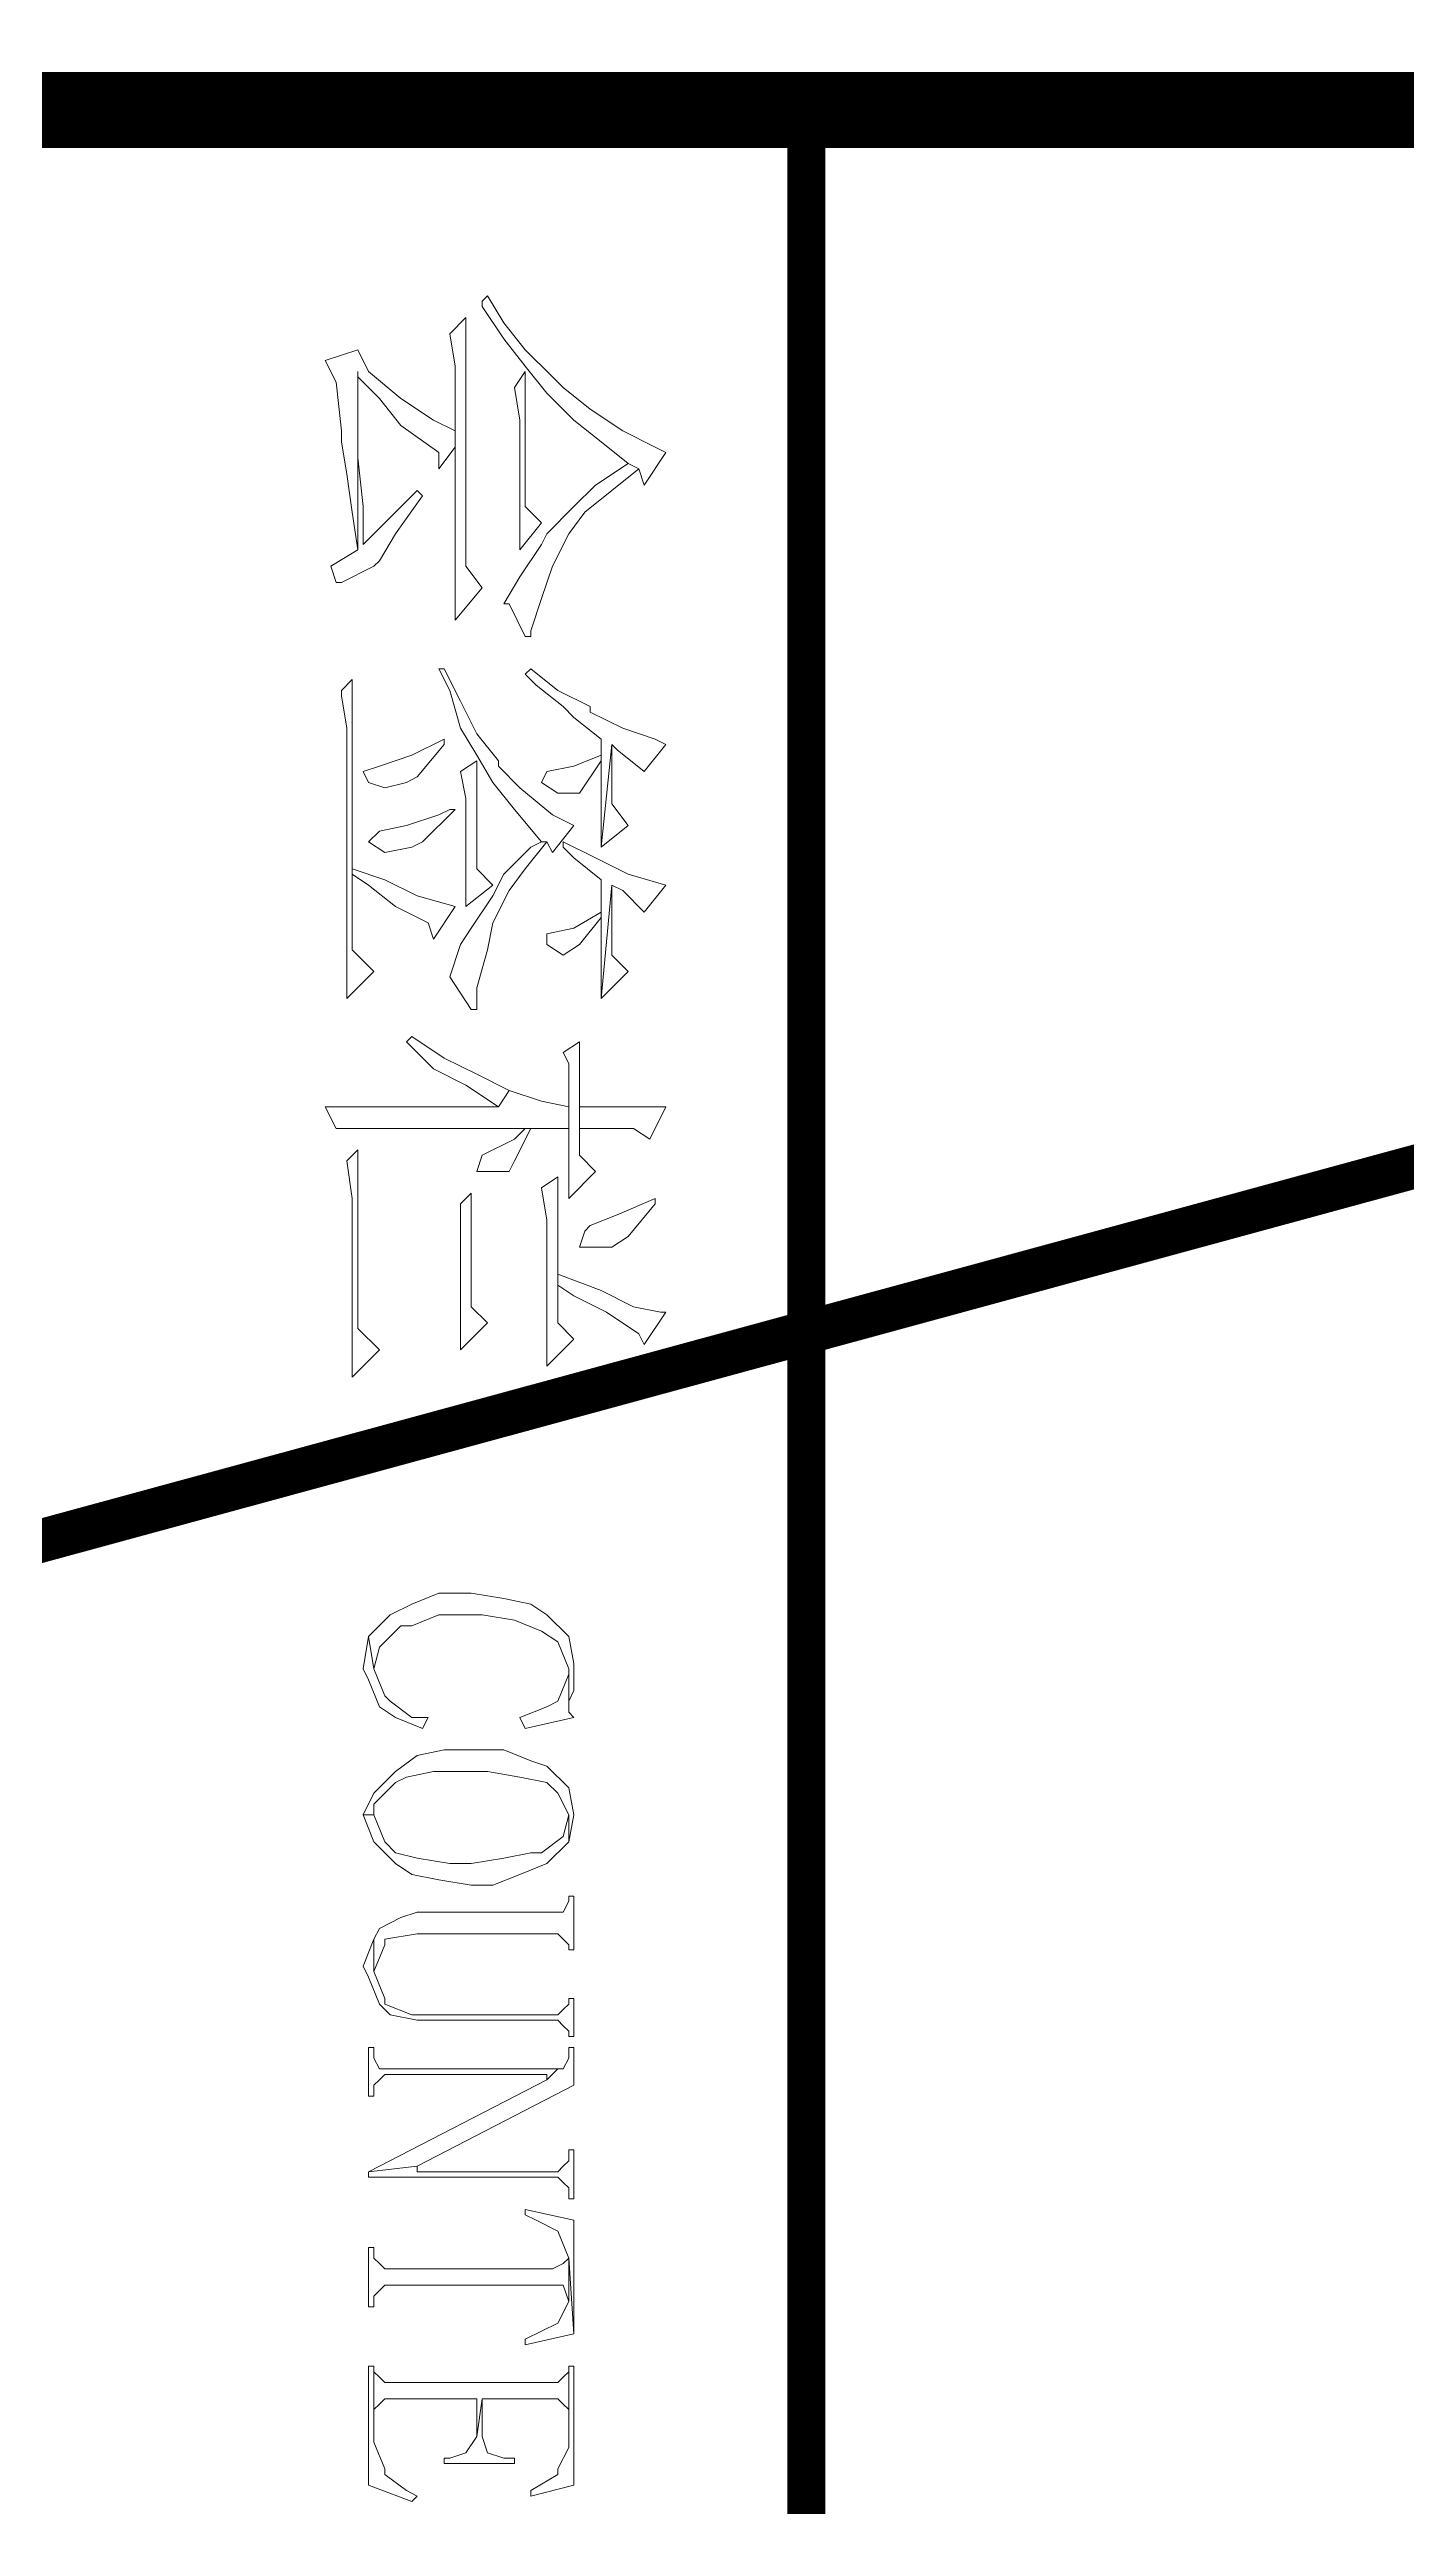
# Model space of a CAD drawing. Header units: millimetres. Extents: x -53295381 to 181933601, y -165 to 204541444.
# Drawn here: x 51570364 to 51576611, y 20982731 to 20994042 of the extents above; entities that cross this region are included whole.
import ezdxf

# ---------------------------------------------------------------- set-up
doc = ezdxf.new("R2010")
doc.units = ezdxf.units.MM
doc.header["$LTSCALE"] = 1000
for name, color, linetype in [('PP-COM', 7, 'Continuous'), ('地形', 253, 'Continuous'), ('标注', 3, 'Continuous')]:
    doc.layers.add(name, color=color, linetype=linetype)
doc.layers.add('PUB_TITLE', color=7, linetype='Continuous', lineweight=20)
doc.styles.add('C', font='c.shx', dxfattribs={"width": 0.75, "height": 3, "bigfont": 'hzk.shx'})
doc.styles.add('HZ', font='rs.shx', dxfattribs={"width": 0.8, "bigfont": 'hztxt.shx'})
doc.styles.add('宋体', font='')
doc.styles.get('宋体').set_extended_font_data('宋体')
doc.dimstyles.new('1', dxfattribs={"dimtxt": 1.5, "dimasz": 2, "dimexe": 1, "dimexo": 0.2, "dimgap": 0.5, "dimtad": 1, "dimdec": 1, "dimzin": 0, "dimdsep": 46, "dimtxsty": '宋体', "dimcen": 0.2, "dimclrd": 3, "dimclre": 3, "dimclrt": 3, "dimadec": 0, "dimazin": 0, "dimtfac": 1, "dimtdec": 1, "dimtofl": 0, "dimtmove": 2, "dimatfit": 3, "dimfxl": 0, "dimtolj": 1, "dimtzin": 0, "dimarcsym": 0})

# ---------------------------------------------------------------- blocks, each defined once
blk = doc.blocks.new('*D53')
at = {"color": 3, "lineweight": -2}
for start, end in [(39.4482, 48.8965), (341.1035, 350.5518)]:
    blk.add_arc((1344.218, 1910.564), 16.999, start, end, dxfattribs=at)
at = {"color": 3}
for points in [[(1357.728, 1921.631), (1356.961, 1921.099), (1358.94, 1919.064)], [(1360.522, 1907.812), (1361.452, 1907.735), (1361.217, 1910.564)]]:
    blk.add_solid(points, dxfattribs=at)
at = {"layer": 'Defpoints', "color": 0}
for p in [(1395.655, 1940.261), (1360.959, 1913.516), (1344.218, 1910.564), (1344.218, 1910.564), (1403.612, 1910.564)]:
    blk.add_point(p, dxfattribs=at)
at = {"color": 3, "insert": (1362.57, 1915.482), "char_height": 3, "attachment_point": 5, "rotation": 285, "style": 'HZ'}
blk.add_mtext('\\A1;α/3', dxfattribs=at)
blk = doc.blocks.new('*D54')
at = {"color": 3, "lineweight": -2}
blk.add_arc((1344.218, 1910.564), 28.56, 5.6194, 84.3806, dxfattribs=at)
at = {"color": 3}
for points in [[(1346.992, 1938.522), (1347.038, 1939.454), (1344.218, 1939.125)], [(1373.108, 1913.384), (1372.175, 1913.338), (1372.779, 1910.564)]]:
    blk.add_solid(points, dxfattribs=at)
at = {"layer": 'Defpoints', "color": 0}
for p in [(1344.218, 1969.958), (1368.952, 1924.845), (1344.218, 1910.564), (1344.218, 1910.564), (1403.612, 1910.564)]:
    blk.add_point(p, dxfattribs=at)
at = {"color": 3, "insert": (1365.828, 1932.174), "char_height": 3, "attachment_point": 5, "rotation": 315, "style": 'HZ'}
blk.add_mtext('\\A1;α', dxfattribs=at)
blk = doc.blocks.new('*D55')
at = {"color": 3, "lineweight": -2}
for start, end in [(69.4333, 78.8666), (11.1334, 20.5667)]:
    blk.add_arc((1344.218, 1910.564), 17.026, start, end, dxfattribs=at)
at = {"color": 3}
for points in [[(1350.399, 1926.927), (1350, 1926.083), (1352.731, 1925.309)], [(1359.737, 1916.346), (1360.581, 1916.745), (1358.963, 1919.077)]]:
    blk.add_solid(points, dxfattribs=at)
at = {"layer": 'Defpoints', "color": 0}
for p in [(1373.915, 1962.001), (1395.655, 1940.261), (1355.162, 1923.607), (1344.218, 1910.564), (1344.218, 1910.564)]:
    blk.add_point(p, dxfattribs=at)
at = {"color": 3, "insert": (1358.072, 1924.056), "char_height": 3, "attachment_point": 5, "rotation": 314.2422, "style": 'HZ'}
blk.add_mtext('\\A1;α/3', dxfattribs=at)
blk = doc.blocks.new('*D27')
at = {"color": 3, "lineweight": -2}
for start, end in [(99.4333, 108.8666), (41.1334, 50.5667)]:
    blk.add_arc((1344.218, 1910.564), 17.026, start, end, dxfattribs=at)
at = {"color": 3}
for points in [[(1341.389, 1927.825), (1341.466, 1926.895), (1344.218, 1927.59)], [(1354.767, 1923.331), (1355.299, 1924.098), (1352.731, 1925.309)]]:
    blk.add_solid(points, dxfattribs=at)
at = {"layer": 'Defpoints', "color": 0}
for p in [(1344.218, 1969.958), (1373.915, 1962.001), (1350.042, 1926.563), (1344.218, 1910.564), (1344.218, 1910.564)]:
    blk.add_point(p, dxfattribs=at)
at = {"color": 3, "insert": (1349.143, 1928.942), "char_height": 3, "attachment_point": 5, "rotation": 345, "style": 'HZ'}
blk.add_mtext('\\A1;α/3', dxfattribs=at)
blk = doc.blocks.new('*D35')
at = {"layer": 'Defpoints', "color": 0}
for p in [(1319.577, 1812.569), (1317.437, 1800.401), (1286.683, 1796.73), (1303.739, 1796.73), (1303.739, 1796.73)]:
    blk.add_point(p, dxfattribs=at)
at = {"layer": '标注', "color": 3, "lineweight": -2}
blk.add_line((1305.739, 1796.73), (1319.92, 1796.73), dxfattribs=at)
for start, end in [(56.3312, 67.6624), (337.3376, 348.6688)]:
    blk.add_arc((1303.739, 1796.73), 14.181, start, end, dxfattribs=at)
at = {"layer": '标注', "color": 3}
for points in [[(1311.896, 1808.894), (1311.305, 1808.172), (1313.766, 1806.758)], [(1317.179, 1793.99), (1318.108, 1793.898), (1317.92, 1796.73)]]:
    blk.add_solid(points, dxfattribs=at)
at = {"layer": '标注', "color": 3, "insert": (1318.688, 1802.922), "char_height": 3, "attachment_point": 5, "rotation": 292.5, "style": 'C'}
blk.add_mtext('\\A1;45°', dxfattribs=at)
blk = doc.blocks.new('2015AACI_TQ_A2')
at = {"layer": 'PUB_TITLE'}
for points, const_width in [([(-6000, 40000), (-6000, 0)], 70), ([(-6000, 34007.9), (0, 34007.9)], 35)]:
    blk.add_lwpolyline(points, dxfattribs=dict(at, const_width=const_width))
blk.add_lwpolyline([(-6000, 0), (0, 0), (0, 40000), (-6000, 40000)], close=True, dxfattribs=at)
at = {"layer": 'PUB_TITLE', "lineweight": 0}
for points in [[(-5684.6, 33878.7), (-5689.5, 33868.8), (-5704.5, 33838.9), (-5724.4, 33809.1), (-5744.3, 33784.2), (-5754.2, 33774.2), (-5779.1, 33749.3), (-5804, 33729.4), (-5828.9, 33714.5), (-5823.9, 33709.5), (-5818.9, 33709.5), (-5789.1, 33729.4), (-5764.2, 33749.3), (-5739.3, 33769.2), (-5739.3, 33769.2), (-5714.4, 33794.1), (-5694.5, 33819), (-5674.6, 33843.9), (-5669.6, 33853.8), (-5654.7, 33858.8)], [(-5415.9, 33878.7), (-5420.8, 33868.8), (-5430.8, 33838.9), (-5445.7, 33809.1), (-5450.7, 33809.1), (-5465.6, 33779.2), (-5485.5, 33754.3), (-5480.5, 33749.3), (-5470.6, 33759.3), (-5450.7, 33784.2), (-5440.7, 33794.1), (-5420.8, 33819), (-5405.9, 33819), (-5400.9, 33819), (-5321.3, 33819), (-5415.9, 33829), (-5410.9, 33833.9), (-5391, 33858.8)], [(-5286.5, 33878.7), (-5286.5, 33878.7), (-5296.4, 33843.9), (-5311.4, 33814), (-5326.3, 33784.2), (-5321.3, 33784.2), (-5311.4, 33794.1), (-5291.4, 33819), (-5261.6, 33819), (-5256.6, 33819), (-5182, 33819), (-5286.5, 33829), (-5281.5, 33838.9), (-5261.6, 33858.8)], [(-5082.4, 33878.7), (-5082.4, 33863.8), (-5082.4, 33829), (-5082.4, 33799.1), (-5062.5, 33799.1), (-5062.5, 33848.9), (-5052.6, 33863.8)], [(-4992.9, 33868.8), (-4997.9, 33868.8), (-4982.9, 33833.9), (-4973, 33809.1), (-4968, 33804.1), (-4953.1, 33799.1), (-4953.1, 33829), (-4963, 33843.9)], [(-4893.4, 33878.7), (-4893.4, 33873.7), (-4898.3, 33848.9), (-4913.3, 33819), (-4928.2, 33779.2), (-4918.2, 33779.2), (-4908.3, 33794.1), (-4893.4, 33824), (-4873.5, 33853.8), (-4863.5, 33858.8)], [(-5669.6, 33853.8), (-5674.6, 33843.9), (-5674.6, 33843.9), (-5654.7, 33814), (-5634.8, 33794.1), (-5609.9, 33769.2), (-5600, 33764.3), (-5570.1, 33744.4), (-5545.2, 33729.4), (-5545.2, 33734.4), (-5515.4, 33749.3), (-5515.4, 33754.3), (-5520.4, 33754.3), (-5550.2, 33764.3), (-5580.1, 33774.2), (-5609.9, 33789.2), (-5629.8, 33804.1), (-5649.7, 33829)], [(-5341.2, 33843.9), (-5361.1, 33829), (-5415.9, 33829), (-5321.3, 33819)], [(-5206.9, 33843.9), (-5221.8, 33829), (-5286.5, 33829), (-5182, 33819)], [(-5400.9, 33819), (-5405.9, 33819), (-5395.9, 33794.1), (-5391, 33769.2), (-5381, 33764.3), (-5371.1, 33779.2), (-5371.1, 33799.1), (-5371.1, 33799.1)], [(-5256.6, 33819), (-5261.6, 33819), (-5246.7, 33794.1), (-5241.7, 33769.2), (-5231.7, 33769.2), (-5221.8, 33784.2), (-5231.7, 33799.1), (-5231.7, 33799.1)], [(-5022.7, 33814), (-5037.7, 33799.1), (-5062.5, 33799.1), (-5082.4, 33799.1), (-5142.2, 33799.1), (-5132.2, 33784.2), (-5122.3, 33789.2), (-5082.4, 33789.2), (-5062.5, 33789.2), (-4997.9, 33789.2)], [(-5341.2, 33794.1), (-5351.2, 33774.2), (-5376, 33744.4), (-5395.9, 33724.5), (-5400.9, 33724.5), (-5425.8, 33704.6), (-5455.7, 33689.6), (-5485.5, 33674.7), (-5485.5, 33669.7), (-5465.6, 33679.7), (-5430.8, 33689.6), (-5405.9, 33704.6), (-5381, 33719.5), (-5356.1, 33739.4), (-5326.3, 33764.3), (-5326.3, 33769.2), (-5316.3, 33774.2)], [(-5062.5, 33789.2), (-5082.4, 33789.2), (-5087.4, 33764.3), (-5097.4, 33734.4), (-5082.4, 33724.5), (-5082.4, 33694.6), (-5082.4, 33659.8), (-5082.4, 33624.9), (-5082.4, 33595.1), (-5082.4, 33565.2), (-5062.5, 33575.2), (-5062.5, 33580.2), (-5062.5, 33595.1), (-5062.5, 33620), (-5062.5, 33649.8), (-5062.5, 33694.6), (-5062.5, 33749.3), (-5062.5, 33754.3)], [(-4868.5, 33794.1), (-4883.4, 33779.2), (-4918.2, 33779.2), (-4928.2, 33779.2), (-5017.8, 33779.2), (-5007.8, 33764.3), (-4977.9, 33769.2), (-4843.6, 33769.2)], [(-4560, 33794.1), (-4569.9, 33794.1), (-4594.8, 33789.2), (-4614.7, 33769.2), (-4624.6, 33754.3), (-4629.6, 33729.4), (-4634.6, 33699.6), (-4634.6, 33669.7), (-4624.6, 33644.8), (-4614.7, 33624.9), (-4614.7, 33624.9), (-4594.8, 33605), (-4564.9, 33610), (-4584.8, 33615), (-4604.7, 33634.9), (-4604.7, 33644.8), (-4614.7, 33669.7), (-4614.7, 33699.6), (-4614.7, 33709.5), (-4609.7, 33739.4), (-4599.8, 33764.3), (-4589.8, 33779.2), (-4564.9, 33789.2), (-4535.1, 33789.2), (-4545, 33794.1)], [(-4520.1, 33794.1), (-4525.1, 33789.2), (-4535.1, 33789.2), (-4564.9, 33789.2), (-4560, 33789.2), (-4535.1, 33779.2), (-4530.1, 33769.2), (-4520.1, 33744.4), (-4510.2, 33749.3)], [(-4430.6, 33794.1), (-4430.6, 33794.1), (-4455.5, 33789.2), (-4475.4, 33769.2), (-4480.3, 33754.3), (-4490.3, 33729.4), (-4490.3, 33699.6), (-4490.3, 33674.7), (-4485.3, 33649.8), (-4470.4, 33629.9), (-4450.5, 33610), (-4430.6, 33600.1), (-4430.6, 33600.1), (-4430.6, 33610), (-4440.5, 33610), (-4460.4, 33629.9), (-4465.4, 33639.9), (-4470.4, 33664.7), (-4470.4, 33699.6), (-4470.4, 33714.5), (-4465.4, 33744.4), (-4460.4, 33769.2), (-4450.5, 33779.2), (-4430.6, 33789.2), (-4405.7, 33789.2)], [(-4405.7, 33789.2), (-4430.6, 33789.2), (-4410.7, 33784.2), (-4395.7, 33764.3), (-4395.7, 33754.3), (-4390.8, 33729.4), (-4385.8, 33699.6), (-4385.8, 33679.7), (-4390.8, 33649.8), (-4395.7, 33629.9), (-4405.7, 33620), (-4430.6, 33610), (-4430.6, 33600.1), (-4405.7, 33610), (-4385.8, 33629.9), (-4375.8, 33644.8), (-4370.9, 33669.7), (-4365.9, 33699.6), (-4365.9, 33719.5), (-4375.8, 33744.4), (-4385.8, 33769.2), (-4385.8, 33769.2)], [(-4306.2, 33794.1), (-4355.9, 33794.1), (-4355.9, 33789.2), (-4351, 33789.2), (-4341, 33784.2), (-4341, 33779.2), (-4341, 33649.8), (-4336, 33634.9), (-4326.1, 33615), (-4316.1, 33610), (-4286.3, 33610), (-4311.1, 33620), (-4316.1, 33620), (-4321.1, 33649.8), (-4321.1, 33779.2), (-4316.1, 33784.2), (-4311.1, 33789.2), (-4306.2, 33789.2)], [(-4226.6, 33794.1), (-4261.4, 33794.1), (-4261.4, 33789.2), (-4256.4, 33789.2), (-4251.4, 33784.2), (-4246.5, 33779.2), (-4246.5, 33649.8), (-4246.5, 33644.8), (-4256.4, 33620), (-4261.4, 33620), (-4286.3, 33610), (-4316.1, 33610), (-4291.2, 33600.1), (-4281.3, 33605), (-4256.4, 33615), (-4246.5, 33624.9), (-4241.5, 33649.8), (-4241.5, 33779.2), (-4236.5, 33784.2), (-4231.5, 33789.2), (-4226.6, 33789.2)], [(-4181.8, 33794.1), (-4216.6, 33794.1), (-4216.6, 33789.2), (-4206.6, 33789.2), (-4196.7, 33784.2), (-4196.7, 33779.2), (-4186.7, 33769.2), (-4102.1, 33605), (-4107.1, 33649.8)], [(-4196.7, 33779.2), (-4196.7, 33620), (-4196.7, 33615), (-4206.6, 33610), (-4216.6, 33610), (-4216.6, 33605), (-4171.8, 33605), (-4171.8, 33610), (-4181.8, 33610), (-4186.7, 33615), (-4191.7, 33620), (-4191.7, 33769.2), (-4186.7, 33769.2)], [(-4077.3, 33794.1), (-4122.1, 33794.1), (-4122.1, 33789.2), (-4112.1, 33789.2), (-4107.1, 33784.2), (-4102.1, 33779.2), (-4102.1, 33649.8), (-4107.1, 33649.8), (-4102.1, 33605), (-4097.2, 33605), (-4097.2, 33779.2), (-4092.2, 33784.2), (-4087.2, 33789.2), (-4077.3, 33789.2)], [(-3952.9, 33794.1), (-4057.4, 33794.1), (-4067.3, 33749.3), (-4062.3, 33749.3), (-4057.4, 33759.3), (-4047.4, 33779.2), (-4022.5, 33789.2)], [(-4022.5, 33789.2), (-4017.6, 33784.2), (-4012.6, 33774.2), (-4012.6, 33620), (-4017.6, 33615), (-4022.5, 33610), (-4032.5, 33610), (-4032.5, 33605), (-3977.7, 33605), (-3977.7, 33610), (-3987.7, 33610), (-3992.7, 33615), (-3997.6, 33620), (-3997.6, 33774.2), (-3997.6, 33784.2), (-3982.7, 33789.2)], [(-3952.9, 33794.1), (-4022.5, 33789.2), (-3982.7, 33789.2), (-3962.8, 33779.2), (-3962.8, 33779.2), (-3947.9, 33749.3), (-3942.9, 33749.3)], [(-3813.5, 33794.1), (-3923, 33794.1), (-3923, 33789.2), (-3918, 33789.2), (-3848.4, 33789.2), (-3828.5, 33779.2), (-3823.5, 33779.2), (-3808.6, 33754.3), (-3803.6, 33754.3)], [(-3918, 33789.2), (-3913.1, 33784.2), (-3908.1, 33779.2), (-3908.1, 33620), (-3913.1, 33615), (-3918, 33610), (-3883.2, 33610), (-3888.2, 33615), (-3893.1, 33620), (-3893.1, 33704.6), (-3858.3, 33704.6), (-3893.1, 33709.5), (-3893.1, 33779.2), (-3888.2, 33784.2), (-3883.2, 33789.2), (-3848.4, 33789.2)], [(-5619.9, 33764.3), (-5634.8, 33749.3), (-5759.2, 33749.3), (-5744.3, 33739.4), (-5714.4, 33744.4), (-5595, 33744.4)], [(-5326.3, 33769.2), (-5326.3, 33764.3), (-5321.3, 33754.3), (-5296.4, 33729.4), (-5276.5, 33719.5), (-5246.7, 33699.6), (-5231.7, 33689.6), (-5201.9, 33679.7), (-5201.9, 33679.7), (-5172, 33699.6), (-5172, 33704.6), (-5191.9, 33704.6), (-5226.8, 33714.5), (-5251.6, 33719.5), (-5281.5, 33734.4), (-5301.4, 33749.3)], [(-5062.5, 33754.3), (-5062.5, 33749.3), (-5052.6, 33739.4), (-5037.7, 33709.5), (-5022.7, 33704.6), (-5022.7, 33734.4), (-5032.7, 33739.4)], [(-5097.4, 33734.4), (-5112.3, 33704.6), (-5127.2, 33674.7), (-5147.1, 33644.8), (-5142.2, 33639.9), (-5137.2, 33644.8), (-5117.3, 33664.7), (-5102.4, 33694.6), (-5082.4, 33724.5)], [(-3833.4, 33739.4), (-3838.4, 33739.4), (-3838.4, 33729.4), (-3843.4, 33714.5), (-3858.3, 33709.5), (-3893.1, 33709.5), (-3858.3, 33704.6), (-3843.4, 33694.6), (-3838.4, 33679.7), (-3838.4, 33674.7), (-3833.4, 33674.7)], [(-5560.2, 33709.5), (-5580.1, 33694.6), (-5809, 33694.6), (-5794, 33679.7), (-5764.2, 33684.7), (-5704.5, 33684.7), (-5689.5, 33684.7), (-5530.3, 33684.7)], [(-5286.5, 33719.5), (-5301.4, 33704.6), (-5400.9, 33704.6), (-5391, 33689.6), (-5366.1, 33694.6), (-5266.6, 33694.6)], [(-4883.4, 33714.5), (-4898.3, 33699.6), (-5002.8, 33699.6), (-4992.9, 33689.6), (-4982.9, 33689.6), (-4858.5, 33689.6)], [(-5689.5, 33684.7), (-5704.5, 33684.7), (-5714.4, 33664.7), (-5734.3, 33634.9), (-5759.2, 33605), (-5779.1, 33595.1), (-5769.2, 33565.2), (-5749.3, 33575.2), (-5704.5, 33580.2), (-5694.5, 33580.2), (-5664.7, 33585.1), (-5629.8, 33590.1), (-5595, 33595.1), (-5759.2, 33595.1), (-5754.2, 33595.1), (-5734.3, 33615), (-5709.4, 33634.9), (-5684.6, 33669.7), (-5669.6, 33669.7)], [(-5415.9, 33674.7), (-5420.8, 33674.7), (-5405.9, 33644.8), (-5395.9, 33615), (-5391, 33600.1), (-5381, 33605), (-5376, 33620), (-5381, 33639.9), (-5386, 33649.8)], [(-5356.1, 33684.7), (-5356.1, 33679.7), (-5351.2, 33669.7), (-5341.2, 33639.9), (-5336.2, 33615), (-5326.3, 33605), (-5316.3, 33620), (-5321.3, 33644.8), (-5326.3, 33654.8)], [(-5266.6, 33684.7), (-5266.6, 33684.7), (-5276.5, 33649.8), (-5291.4, 33620), (-5301.4, 33590.1), (-5296.4, 33590.1), (-5286.5, 33605), (-5266.6, 33629.9), (-5251.6, 33659.8), (-5236.7, 33664.7)], [(-5644.8, 33654.8), (-5649.7, 33649.8), (-5644.8, 33644.8), (-5619.9, 33620), (-5600, 33600.1), (-5634.8, 33600.1), (-5679.6, 33595.1), (-5709.4, 33595.1), (-5739.3, 33595.1), (-5759.2, 33595.1), (-5595, 33595.1), (-5580.1, 33570.2), (-5565.1, 33575.2), (-5565.1, 33580.2), (-5580.1, 33610), (-5585, 33615), (-5609.9, 33629.9)], [(-4520.1, 33659.8), (-4520.1, 33644.8), (-4535.1, 33624.9), (-4540, 33620), (-4564.9, 33610), (-4594.8, 33605), (-4564.9, 33600.1), (-4555, 33605), (-4530.1, 33615), (-4520.1, 33629.9), (-4510.2, 33654.8)], [(-3803.6, 33649.8), (-3808.6, 33639.9), (-3823.5, 33620), (-3828.5, 33620), (-3853.3, 33610), (-3883.2, 33610), (-3918, 33610), (-3923, 33610), (-3923, 33605), (-3813.5, 33605), (-3798.6, 33644.8)], [(-5206.9, 33610), (-5226.8, 33590.1), (-5296.4, 33590.1), (-5301.4, 33590.1), (-5475.6, 33590.1), (-5465.6, 33580.2), (-5460.6, 33580.2), (-5430.8, 33585.1), (-5182, 33585.1)], [(-4858.5, 33615), (-4878.4, 33595.1), (-5042.6, 33595.1), (-5032.7, 33585.1), (-4997.9, 33590.1), (-4833.6, 33590.1)]]:
    blk.add_lwpolyline(points, close=True, dxfattribs=at)
blk = doc.blocks.new('伸缩缝')
for base, line1, line2, text, picture, middle in [((1350.042, 1926.563), ((1344.218, 1910.564), (1373.915, 1962.001)), ((1344.218, 1910.564), (1344.218, 1969.958)), 'α/3', '*D27', (1349.143, 1928.942)), ((1368.952, 1924.845), ((1344.218, 1910.564), (1403.612, 1910.564)), ((1344.218, 1910.564), (1344.218, 1969.958)), 'α', '*D54', (1365.828, 1932.174)), ((1355.162, 1923.607), ((1344.218, 1910.564), (1395.655, 1940.261)), ((1344.218, 1910.564), (1373.915, 1962.001)), 'α/3', '*D55', (1358.072, 1924.056)), ((1360.959, 1913.516), ((1344.218, 1910.564), (1403.612, 1910.564)), ((1344.218, 1910.564), (1395.655, 1940.261)), 'α/3', '*D53', (1362.57, 1915.482))]:
    dim = blk.add_angular_dim_2l(base=base, line1=line1, line2=line2, text=text, dimstyle='1', override={"dimexe": 4, "dimexo": 4, "dimtxsty": 'HZ', "dimdle": 4, "dimadec": 1})
    dim.commit()
    dim.dimension.update_dxf_attribs({"geometry": picture, "text_midpoint": middle, "dimtype": 130})
at = {"layer": '标注'}
dim = blk.add_angular_dim_2l(base=(1317.437, 1800.401), line1=((1286.683, 1796.73), (1303.739, 1796.73)), line2=((1319.577, 1812.569), (1303.739, 1796.73)), dimstyle='1', dxfattribs=at)
dim.commit()
dim.dimension.update_dxf_attribs({"geometry": '*D35', "text_midpoint": (1318.688, 1802.922), "dimtype": 130})

msp = doc.modelspace()

# ---------------------------------------------------------------- linework, layer by layer
at = {"layer": '地形', "linetype": 'Continuous', "const_width": 200, "elevation": 29793, "flags": 128}
msp.add_lwpolyline([(51529751.8, 20976122.514), (51603398.8, 20996187.514)], dxfattribs=at)

# ---------------------------------------------------------------- block references
at = {"layer": 'PP-COM', "xscale": 321.4285737276077, "yscale": 321.4285712242126, "zscale": 321.4285714284524}
msp.add_blockref('伸缩缝', (51796714.498, 20476148.395), dxfattribs=at)
at = {"layer": 'PUB_TITLE', "xscale": 5, "yscale": 5, "zscale": 5, "rotation": 270}
msp.add_blockref('2015AACI_TQ_A2', (51403808.075, 20963762.926), dxfattribs=at)

doc.saveas('drawing.dxf')
